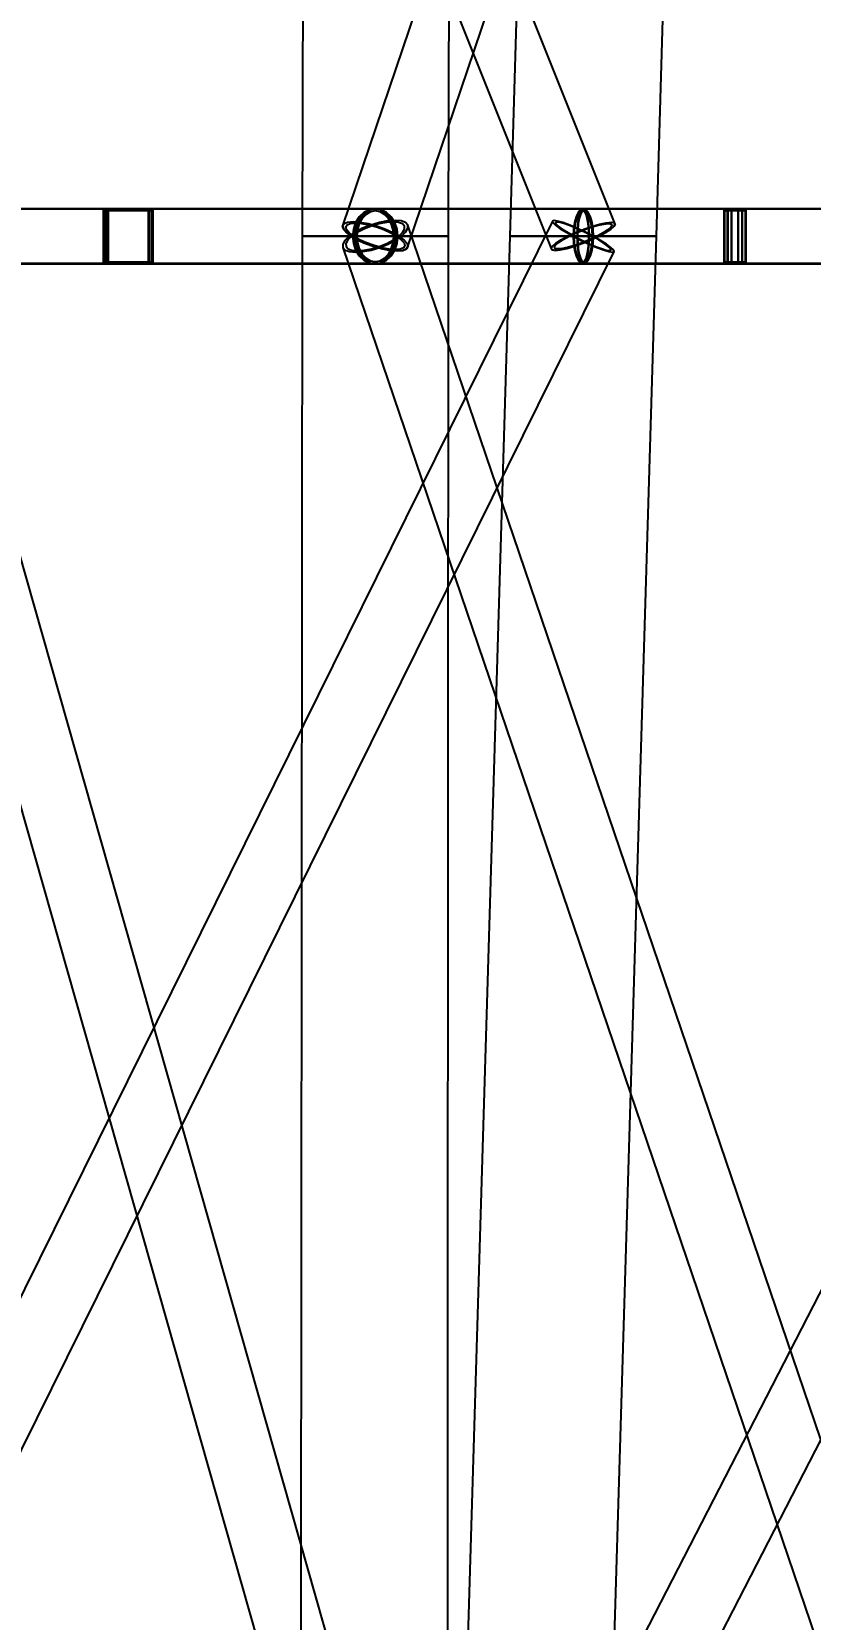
# Model space of a CAD drawing. Header units: millimetres. Extents: x -123812 to 252100, y -3000 to 639000.
# Drawn here: x -16441 to -10682, y 127270 to 139013 of the extents above; entities that cross this region are included whole.
import ezdxf

# ---------------------------------------------------------------- set-up
doc = ezdxf.new("R2010")
doc.units = ezdxf.units.MM
doc.layers.add('D-STR-DIM', color=7, linetype='Continuous', lineweight=13)
doc.layers.add('D-STR-STRC', color=7, linetype='Continuous', lineweight=25)
doc.styles.add('OpenSansCondensed-Light', font='OpenSansCondensed-Light.ttf')
doc.styles.add('TOWER_UNICODE', font='Arial Unicode.ttf')
doc.dimstyles.new('EZDXF', dxfattribs={"dimtxt": 0.25, "dimasz": 0.175, "dimexe": 0.375, "dimexo": 0.125, "dimgap": 0.1, "dimtad": 1, "dimlfac": 100, "dimzin": 12, "dimdsep": 46, "dimtxsty": 'OpenSansCondensed-Light', "dimblk": 'ARCHTICK', "dimcen": 2.5, "dimazin": 3, "dimtfac": 0.5, "dimtmove": 2, "dimatfit": 3})

# ---------------------------------------------------------------- blocks, each defined once
blk = doc.blocks.new('_ARCHTICK')
at = {"color": 0, "linetype": 'BYBLOCK', "const_width": 0.15}
blk.add_lwpolyline([(-0.5, -0.5), (0.5, 0.5)], dxfattribs=at)

msp = doc.modelspace()

# ---------------------------------------------------------------- linework, layer by layer
at = {"layer": 'D-STR-STRC'}
for points in [[(-17599.1, 149909.9), (-12598, 137409.9), (-12590.8, 137399.5), (-12568.1, 137396), (-12531.2, 137399.5), (-12482.8, 137409.9), (-12426.2, 137426.5), (-12365.1, 137448), (-12303.8, 137473.1), (-12246.4, 137500), (-12196.9, 137526.9), (-12158.5, 137552), (-12134.1, 137573.5), (-12125.1, 137590.1), (-17126.2, 150090.1)], [(-9906.4, 150076.8), (-14141.5, 137576.8), (-14135.6, 137554.3), (-14113.7, 137528.1), (-14077.1, 137500), (-14028.5, 137471.9), (-13971.2, 137445.7), (-13908.9, 137423.2), (-13846.1, 137405.9), (-13786.9, 137395.1), (-13735.4, 137391.4), (-13695.2, 137395.1), (-13668.8, 137405.9), (-13658.3, 137423.2), (-9423.2, 149923.2)], [(-17944.5, 137296.8), (-12361.5, 137296.8), (-12342.1, 137303.7), (-12324.1, 137324), (-12308.6, 137356.3), (-12296.6, 137398.4), (-12289.2, 137447.4), (-12286.6, 137500), (-12289.2, 137552.6), (-12296.6, 137601.6), (-12308.6, 137643.7), (-12324.1, 137676), (-12342.1, 137696.3), (-12361.5, 137703.2), (-17944.5, 137703.2)], [(-17463, 137296.8), (-13899.9, 137296.8), (-13856.4, 137303.7), (-13816, 137324), (-13781.2, 137356.3), (-13754.5, 137398.4), (-13737.8, 137447.4), (-13732, 137500), (-13737.8, 137552.6), (-13754.5, 137601.6), (-13781.2, 137643.7), (-13816, 137676), (-13856.4, 137696.3), (-13899.9, 137703.2), (-17463, 137703.2)], [(-9665.1, 137703.2), (-13899.9, 137703.2), (-13938.4, 137696.3), (-13974.3, 137676), (-14005.1, 137643.7), (-14028.7, 137601.6), (-14043.6, 137552.6), (-14048.6, 137500), (-14043.6, 137447.4), (-14028.7, 137398.4), (-14005.1, 137356.3), (-13974.3, 137324), (-13938.4, 137303.7), (-13899.9, 137296.8), (-9665.1, 137296.8)], [(-6303.7, 137703.2), (-12361.5, 137703.2), (-12373.3, 137696.3), (-12384.3, 137676), (-12393.7, 137643.7), (-12401, 137601.6), (-12405.5, 137552.6), (-12407.1, 137500), (-12405.5, 137447.4), (-12401, 137398.4), (-12393.7, 137356.3), (-12384.3, 137324), (-12373.3, 137303.7), (-12361.5, 137296.8), (-6303.7, 137296.8)], [(-18316.1, 124887.3), (-12133.9, 137387.3), (-12137.6, 137399), (-12156.5, 137417.5), (-12189.4, 137441.7), (-12234.1, 137469.8), (-12287.4, 137500), (-12345.8, 137530.2), (-12405.2, 137558.3), (-12461.7, 137582.5), (-12511.3, 137601), (-12550.8, 137612.7), (-12577.3, 137616.7), (-12589.2, 137612.7), (-18771.4, 125112.7)], [(-13663.3, 125058.6), (-17217.2, 137558.6), (-17225.5, 137582.8), (-17249.9, 137601.4), (-17288.9, 137613.1), (-17339.7, 137617.1), (-17398.9, 137613.1), (-17462.5, 137601.4), (-17526.1, 137582.8), (-17585.5, 137558.6), (-17636.4, 137530.3), (-17675.6, 137500), (-17700.3, 137469.7), (-17708.8, 137441.4), (-14154.9, 124941.4)], [(-9407.9, 125083.3), (-13660, 137583.3), (-13676.7, 137602), (-13708.7, 137613.8), (-13753.7, 137617.8), (-13808.6, 137613.8), (-13869.8, 137602), (-13933, 137583.3), (-13994, 137558.9), (-14048.5, 137530.5), (-14093, 137500), (-14124.2, 137469.5), (-14140.2, 137441.1), (-14139.8, 137416.7), (-9887.7, 124916.7)], [(-6529.4, 137613.8), (-12963.3, 125113.8), (-12952.4, 125102), (-12926.8, 125083.3), (-12888.4, 125058.9), (-12839.6, 125030.5), (-12784, 125000), (-12725.1, 124969.5), (-12667.1, 124941.1), (-12613.9, 124916.7), (-12569.2, 124898), (-12535.9, 124886.2), (-12516.3, 124882.2), (-12511.8, 124886.2), (-6078, 137386.2)]]:
    msp.add_lwpolyline(points, dxfattribs=at)
for points in [[(-14441.7, 137500), (-13358.1, 137500), (-13327.3, 150000), (-14408.5, 150000)], [(-12903.3, 137500), (-11819.8, 137500), (-11454, 150000), (-12535.2, 150000)], [(-22912.6, 137300), (-11182.7, 137300), (-11182.7, 137700), (-22912.6, 137700)], [(-21202.1, 137300), (-11157.5, 137300), (-11157.5, 137700), (-21202.1, 137700)], [(-20212.5, 137300), (-15542.2, 137300), (-15542.2, 137700), (-20212.5, 137700)], [(-15542.2, 137700), (-15912.4, 137700), (-15912.4, 137300), (-15542.2, 137300)], [(-15553.3, 137688), (-15901.3, 137688), (-15901.3, 137312), (-15553.3, 137312)], [(-15885.5, 137300), (-8629.7, 137300), (-8629.7, 137700), (-15885.5, 137700)], [(-15569.1, 137700), (-15885.5, 137700), (-15885.5, 137300), (-15569.1, 137300)], [(-15578.6, 137688), (-15876, 137688), (-15876, 137312), (-15578.6, 137312)], [(-14067.7, 137500), (-14062, 137447.4), (-14045.3, 137398.4), (-14018.6, 137356.3), (-13983.8, 137324), (-13943.3, 137303.7), (-13899.9, 137296.8), (-13856.4, 137303.7), (-13816, 137324), (-13781.2, 137356.3), (-13754.5, 137398.4), (-13737.8, 137447.4), (-13732, 137500), (-13737.8, 137552.6), (-13754.5, 137601.6), (-13781.2, 137643.7), (-13816, 137676), (-13856.4, 137696.3), (-13899.9, 137703.2), (-13943.3, 137696.3), (-13983.8, 137676), (-14018.6, 137643.7), (-14045.3, 137601.6), (-14062, 137552.6)], [(-14054.5, 137500), (-14049.3, 137451.5), (-14033.8, 137406.4), (-14009.2, 137367.6), (-13977.2, 137337.9), (-13939.9, 137319.2), (-13899.9, 137312.8), (-13859.9, 137319.2), (-13822.6, 137337.9), (-13790.6, 137367.6), (-13766, 137406.4), (-13750.5, 137451.5), (-13745.3, 137500), (-13750.5, 137548.5), (-13766, 137593.6), (-13790.6, 137632.4), (-13822.6, 137662.1), (-13859.9, 137680.8), (-13899.9, 137687.2), (-13939.9, 137680.8), (-13977.2, 137662.1), (-14009.2, 137632.4), (-14033.8, 137593.6), (-14049.3, 137548.5)], [(-14048.6, 137500), (-14043.6, 137447.4), (-14028.7, 137398.4), (-14005.1, 137356.3), (-13974.3, 137324), (-13938.4, 137303.7), (-13899.9, 137296.8), (-13861.4, 137303.7), (-13825.5, 137324), (-13794.7, 137356.3), (-13771.1, 137398.4), (-13756.2, 137447.4), (-13751.1, 137500), (-13756.2, 137552.6), (-13771.1, 137601.6), (-13794.7, 137643.7), (-13825.5, 137676), (-13861.4, 137696.3), (-13899.9, 137703.2), (-13938.4, 137696.3), (-13974.3, 137676), (-14005.1, 137643.7), (-14028.7, 137601.6), (-14043.6, 137552.6)], [(-14036.9, 137500), (-14032.3, 137451.5), (-14018.6, 137406.4), (-13996.8, 137367.6), (-13968.4, 137337.9), (-13935.4, 137319.2), (-13899.9, 137312.8), (-13864.4, 137319.2), (-13831.4, 137337.9), (-13803, 137367.6), (-13781.2, 137406.4), (-13767.5, 137451.5), (-13762.9, 137500), (-13767.5, 137548.5), (-13781.2, 137593.6), (-13803, 137632.4), (-13831.4, 137662.1), (-13864.4, 137680.8), (-13899.9, 137687.2), (-13935.4, 137680.8), (-13968.4, 137662.1), (-13996.8, 137632.4), (-14018.6, 137593.6), (-14032.3, 137548.5)], [(-12436.5, 137500), (-12433.9, 137447.4), (-12426.4, 137398.4), (-12414.5, 137356.3), (-12399, 137324), (-12380.9, 137303.7), (-12361.5, 137296.8), (-12342.1, 137303.7), (-12324.1, 137324), (-12308.6, 137356.3), (-12296.6, 137398.4), (-12289.2, 137447.4), (-12286.6, 137500), (-12289.2, 137552.6), (-12296.6, 137601.6), (-12308.6, 137643.7), (-12324.1, 137676), (-12342.1, 137696.3), (-12361.5, 137703.2), (-12380.9, 137696.3), (-12399, 137676), (-12414.5, 137643.7), (-12426.4, 137601.6), (-12433.9, 137552.6)], [(-12430.6, 137500), (-12428.2, 137451.5), (-12421.3, 137406.4), (-12410.4, 137367.6), (-12396.1, 137337.9), (-12379.4, 137319.2), (-12361.5, 137312.8), (-12343.7, 137319.2), (-12327, 137337.9), (-12312.7, 137367.6), (-12301.8, 137406.4), (-12294.9, 137451.5), (-12292.5, 137500), (-12294.9, 137548.5), (-12301.8, 137593.6), (-12312.7, 137632.4), (-12327, 137662.1), (-12343.7, 137680.8), (-12361.5, 137687.2), (-12379.4, 137680.8), (-12396.1, 137662.1), (-12410.4, 137632.4), (-12421.3, 137593.6), (-12428.2, 137548.5)], [(-12407.1, 137500), (-12405.5, 137447.4), (-12401, 137398.4), (-12393.7, 137356.3), (-12384.3, 137324), (-12373.3, 137303.7), (-12361.5, 137296.8), (-12349.8, 137303.7), (-12338.8, 137324), (-12329.4, 137356.3), (-12322.1, 137398.4), (-12317.6, 137447.4), (-12316, 137500), (-12317.6, 137552.6), (-12322.1, 137601.6), (-12329.4, 137643.7), (-12338.8, 137676), (-12349.8, 137696.3), (-12361.5, 137703.2), (-12373.3, 137696.3), (-12384.3, 137676), (-12393.7, 137643.7), (-12401, 137601.6), (-12405.5, 137552.6)], [(-12403.5, 137500), (-12402, 137451.5), (-12397.9, 137406.4), (-12391.2, 137367.6), (-12382.5, 137337.9), (-12372.4, 137319.2), (-12361.5, 137312.8), (-12350.7, 137319.2), (-12340.6, 137337.9), (-12331.9, 137367.6), (-12325.2, 137406.4), (-12321, 137451.5), (-12319.6, 137500), (-12321, 137548.5), (-12325.2, 137593.6), (-12331.9, 137632.4), (-12340.6, 137662.1), (-12350.7, 137680.8), (-12361.5, 137687.2), (-12372.4, 137680.8), (-12382.5, 137662.1), (-12391.2, 137632.4), (-12397.9, 137593.6), (-12402, 137548.5)], [(-11157.5, 137700), (-11321.6, 137700), (-11321.6, 137300), (-11157.5, 137300)], [(-11162.4, 137688), (-11316.6, 137688), (-11316.6, 137312), (-11162.4, 137312)], [(-11182.7, 137700), (-11296.3, 137700), (-11296.3, 137300), (-11182.7, 137300)], [(-11186.1, 137688), (-11292.9, 137688), (-11292.9, 137312), (-11186.1, 137312)], [(-11266.4, 137300), (26.9, 137300), (26.9, 137700), (-11266.4, 137700)], [(-11212.7, 137700), (-11266.4, 137700), (-11266.4, 137300), (-11212.7, 137300)], [(-11214.3, 137688), (-11264.8, 137688), (-11264.8, 137312), (-11214.3, 137312)], [(-13722.6, 137500), (-13686.1, 137471.9), (-13664.2, 137445.7), (-13658.3, 137423.2), (-13668.8, 137405.9), (-13695.2, 137395.1), (-13735.4, 137391.4), (-13786.9, 137395.1), (-13846.1, 137405.9), (-13908.9, 137423.2), (-13971.2, 137445.7), (-14028.5, 137471.9), (-14077.1, 137500), (-14113.7, 137528.1), (-14135.6, 137554.3), (-14141.5, 137576.8), (-14130.9, 137594.1), (-14104.6, 137604.9), (-14064.4, 137608.6), (-14012.9, 137604.9), (-13953.7, 137594.1), (-13890.8, 137576.8), (-13828.6, 137554.3), (-13771.2, 137528.1)], [(-14093, 137500), (-14124.2, 137469.5), (-14140.2, 137441.1), (-14139.8, 137416.7), (-14123.1, 137398), (-14091.1, 137386.2), (-14046.1, 137382.2), (-13991.2, 137386.2), (-13930, 137398), (-13866.8, 137416.7), (-13805.8, 137441.1), (-13751.2, 137469.5), (-13706.8, 137500), (-13675.6, 137530.5), (-13659.6, 137558.9), (-13660, 137583.3), (-13676.7, 137602), (-13708.7, 137613.8), (-13753.7, 137617.8), (-13808.6, 137613.8), (-13869.8, 137602), (-13933, 137583.3), (-13994, 137558.9), (-14048.5, 137530.5)], [(-13740.1, 137500), (-13707.2, 137474.7), (-13687.4, 137451), (-13682, 137430.8), (-13691.6, 137415.2), (-13715.3, 137405.4), (-13751.6, 137402.1), (-13798, 137405.4), (-13851.4, 137415.2), (-13908, 137430.8), (-13964.2, 137451), (-14015.9, 137474.7), (-14059.7, 137500), (-14092.6, 137525.3), (-14112.4, 137549), (-14117.7, 137569.2), (-14108.2, 137584.8), (-14084.5, 137594.6), (-14048.2, 137597.9), (-14001.8, 137594.6), (-13948.4, 137584.8), (-13891.7, 137569.2), (-13835.6, 137549), (-13783.9, 137525.3)], [(-14074, 137500), (-14102.1, 137472.5), (-14116.6, 137446.9), (-14116.2, 137424.9), (-14101.1, 137408), (-14072.3, 137397.4), (-14031.7, 137393.8), (-13982.2, 137397.4), (-13927, 137408), (-13870, 137424.9), (-13815.1, 137446.9), (-13765.9, 137472.5), (-13725.8, 137500), (-13697.6, 137527.5), (-13683.2, 137553.1), (-13683.6, 137575.1), (-13698.7, 137592), (-13727.5, 137602.6), (-13768.1, 137606.2), (-13817.6, 137602.6), (-13872.8, 137592), (-13929.8, 137575.1), (-13984.7, 137553.1), (-14033.9, 137527.5)], [(-12246.4, 137500), (-12303.8, 137473.1), (-12365.1, 137448), (-12426.2, 137426.5), (-12482.8, 137409.9), (-12531.2, 137399.5), (-12568.1, 137396), (-12590.8, 137399.5), (-12598, 137409.9), (-12589, 137426.5), (-12564.5, 137448), (-12526.2, 137473.1), (-12476.7, 137500), (-12419.3, 137526.9), (-12358, 137552), (-12296.9, 137573.5), (-12240.2, 137590.1), (-12191.8, 137600.5), (-12155, 137604), (-12132.2, 137600.5), (-12125.1, 137590.1), (-12134.1, 137573.5), (-12158.5, 137552), (-12196.9, 137526.9)], [(-12435.7, 137500), (-12377.3, 137469.8), (-12317.9, 137441.7), (-12261.4, 137417.5), (-12211.7, 137399), (-12172.3, 137387.3), (-12145.8, 137383.3), (-12133.9, 137387.3), (-12137.6, 137399), (-12156.5, 137417.5), (-12189.4, 137441.7), (-12234.1, 137469.8), (-12287.4, 137500), (-12345.8, 137530.2), (-12405.2, 137558.3), (-12461.7, 137582.5), (-12511.3, 137601), (-12550.8, 137612.7), (-12577.3, 137616.7), (-12589.2, 137612.7), (-12585.5, 137601), (-12566.6, 137582.5), (-12533.7, 137558.3), (-12489, 137530.2)], [(-12257.7, 137500), (-12309.5, 137475.7), (-12364.7, 137453.1), (-12419.8, 137433.7), (-12470.9, 137418.8), (-12514.5, 137409.4), (-12547.8, 137406.2), (-12568.3, 137409.4), (-12574.7, 137418.8), (-12566.6, 137433.7), (-12544.6, 137453.1), (-12510, 137475.7), (-12465.4, 137500), (-12413.6, 137524.3), (-12358.3, 137546.9), (-12303.3, 137566.3), (-12252.2, 137581.2), (-12208.5, 137590.6), (-12175.3, 137593.8), (-12154.8, 137590.6), (-12148.4, 137581.2), (-12156.5, 137566.3), (-12178.5, 137546.9), (-12213.1, 137524.3)], [(-12428.4, 137500), (-12375.8, 137472.8), (-12322.2, 137447.4), (-12271.3, 137425.6), (-12226.5, 137408.9), (-12190.9, 137398.4), (-12167, 137394.8), (-12156.3, 137398.4), (-12159.6, 137408.9), (-12176.7, 137425.6), (-12206.4, 137447.4), (-12246.6, 137472.8), (-12294.7, 137500), (-12347.3, 137527.2), (-12400.9, 137552.6), (-12451.8, 137574.4), (-12496.6, 137591.1), (-12532.2, 137601.6), (-12556.1, 137605.2), (-12566.8, 137601.6), (-12563.5, 137591.1), (-12546.4, 137574.4), (-12516.7, 137552.6), (-12476.5, 137527.2)], [(-14452.1, 125000), (-13366.2, 125000), (-13358.1, 137500), (-14441.7, 137500)], [(-13358.1, 137500), (-13376.6, 137500), (-13430.7, 137500), (-13516.8, 137500), (-13629, 137500), (-13759.7, 137500), (-13899.9, 137500), (-14040.1, 137500), (-14170.8, 137500), (-14283, 137500), (-14369.1, 137500), (-14423.2, 137500), (-14441.7, 137500), (-14423.2, 137500), (-14369.1, 137500), (-14283, 137500), (-14170.8, 137500), (-14040.1, 137500), (-13899.9, 137500), (-13759.7, 137500), (-13629, 137500), (-13516.8, 137500), (-13430.7, 137500), (-13376.6, 137500)], [(-13358.1, 137500), (-13376.6, 137500), (-13430.7, 137500), (-13516.8, 137500), (-13629, 137500), (-13759.7, 137500), (-13899.9, 137500), (-14040.1, 137500), (-14170.8, 137500), (-14283, 137500), (-14369.1, 137500), (-14423.2, 137500), (-14441.7, 137500), (-14423.2, 137500), (-14369.1, 137500), (-14283, 137500), (-14170.8, 137500), (-14040.1, 137500), (-13899.9, 137500), (-13759.7, 137500), (-13629, 137500), (-13516.8, 137500), (-13430.7, 137500), (-13376.6, 137500)], [(-13390, 137500), (-13407.3, 137500), (-13458.3, 137500), (-13539.3, 137500), (-13644.9, 137500), (-13767.9, 137500), (-13899.9, 137500), (-14031.9, 137500), (-14154.9, 137500), (-14260.5, 137500), (-14341.5, 137500), (-14392.4, 137500), (-14409.8, 137500), (-14392.4, 137500), (-14341.5, 137500), (-14260.5, 137500), (-14154.9, 137500), (-14031.9, 137500), (-13899.9, 137500), (-13767.9, 137500), (-13644.9, 137500), (-13539.3, 137500), (-13458.3, 137500), (-13407.3, 137500)], [(-13390, 137500), (-13407.3, 137500), (-13458.3, 137500), (-13539.3, 137500), (-13644.9, 137500), (-13767.9, 137500), (-13899.9, 137500), (-14031.9, 137500), (-14154.9, 137500), (-14260.5, 137500), (-14341.5, 137500), (-14392.4, 137500), (-14409.8, 137500), (-14392.4, 137500), (-14341.5, 137500), (-14260.5, 137500), (-14154.9, 137500), (-14031.9, 137500), (-13899.9, 137500), (-13767.9, 137500), (-13644.9, 137500), (-13539.3, 137500), (-13458.3, 137500), (-13407.3, 137500)], [(-13280.5, 125000), (-12194.6, 125000), (-11819.8, 137500), (-12903.3, 137500)], [(-11819.8, 137500), (-11838.2, 137500), (-11892.3, 137500), (-11978.4, 137500), (-12090.6, 137500), (-12221.3, 137500), (-12361.5, 137500), (-12501.8, 137500), (-12632.4, 137500), (-12744.6, 137500), (-12830.7, 137500), (-12884.9, 137500), (-12903.3, 137500), (-12884.9, 137500), (-12830.7, 137500), (-12744.6, 137500), (-12632.4, 137500), (-12501.8, 137500), (-12361.5, 137500), (-12221.3, 137500), (-12090.6, 137500), (-11978.4, 137500), (-11892.3, 137500), (-11838.2, 137500)], [(-11819.8, 137500), (-11838.2, 137500), (-11892.3, 137500), (-11978.4, 137500), (-12090.6, 137500), (-12221.3, 137500), (-12361.5, 137500), (-12501.8, 137500), (-12632.4, 137500), (-12744.6, 137500), (-12830.7, 137500), (-12884.9, 137500), (-12903.3, 137500), (-12884.9, 137500), (-12830.7, 137500), (-12744.6, 137500), (-12632.4, 137500), (-12501.8, 137500), (-12361.5, 137500), (-12221.3, 137500), (-12090.6, 137500), (-11978.4, 137500), (-11892.3, 137500), (-11838.2, 137500)], [(-11851.6, 137500), (-11869, 137500), (-11919.9, 137500), (-12001, 137500), (-12106.6, 137500), (-12229.6, 137500), (-12361.5, 137500), (-12493.5, 137500), (-12616.5, 137500), (-12722.1, 137500), (-12803.1, 137500), (-12854.1, 137500), (-12871.5, 137500), (-12854.1, 137500), (-12803.1, 137500), (-12722.1, 137500), (-12616.5, 137500), (-12493.5, 137500), (-12361.5, 137500), (-12229.6, 137500), (-12106.6, 137500), (-12001, 137500), (-11919.9, 137500), (-11869, 137500)], [(-11851.6, 137500), (-11869, 137500), (-11919.9, 137500), (-12001, 137500), (-12106.6, 137500), (-12229.6, 137500), (-12361.5, 137500), (-12493.5, 137500), (-12616.5, 137500), (-12722.1, 137500), (-12803.1, 137500), (-12854.1, 137500), (-12871.5, 137500), (-12854.1, 137500), (-12803.1, 137500), (-12722.1, 137500), (-12616.5, 137500), (-12493.5, 137500), (-12361.5, 137500), (-12229.6, 137500), (-12106.6, 137500), (-12001, 137500), (-11919.9, 137500), (-11869, 137500)]]:
    msp.add_lwpolyline(points, close=True, dxfattribs=at)

# ---------------------------------------------------------------- dimensions: what is measured, and where the dimension line sits
at = {"layer": 'D-STR-DIM'}
msp.add_linear_dim(base=(-112000, 0), p1=(0, 0), p2=(0, 634000), angle=90, dimstyle='EZDXF', override={"dimtxt": 8400, "dimasz": 3750, "dimexe": 2100, "dimexo": 1800, "dimgap": 2100, "dimtad": 1, "dimdec": 0, "dimlfac": 1, "dimlunit": 2, "dimtxsty": 'TOWER_UNICODE', "dimclrd": 7, "dimclre": 7, "dimclrt": 7}, dxfattribs=at).render()

doc.saveas('drawing.dxf')
